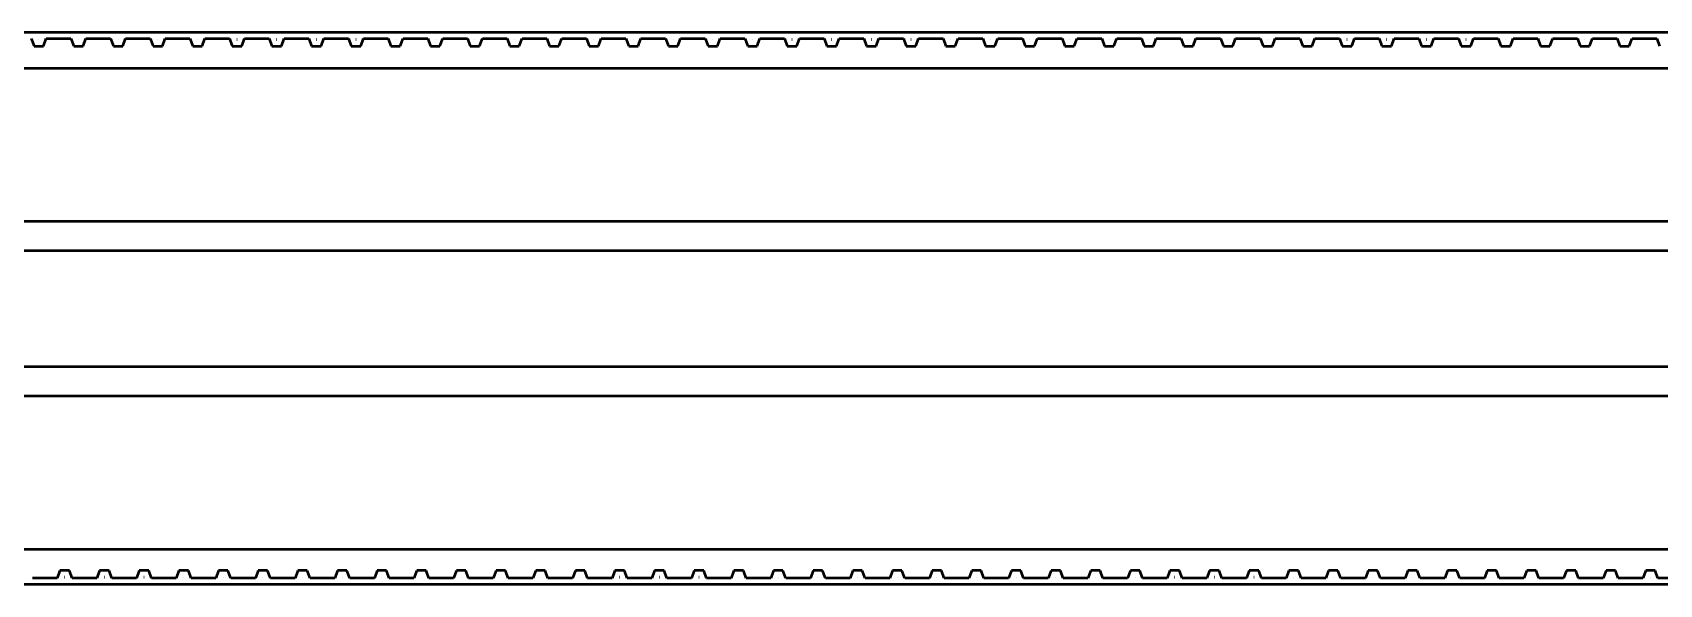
# Model space of a CAD drawing. Header units: millimetres. Extents: x 0 to 6720, y 0 to 4752.
# Drawn here: x 3247 to 3331.5, y 1891.7 to 1920.4 of the extents above; entities that cross this region are included whole.
import ezdxf

# ---------------------------------------------------------------- set-up
doc = ezdxf.new("R2010")
doc.units = ezdxf.units.MM
doc.header["$LTSCALE"] = 16
doc.layers.add('Widoczne (ISO)', color=7, linetype='Continuous', lineweight=50)

msp = doc.modelspace()

# ---------------------------------------------------------------- linework, layer by layer
at = {"layer": 'Widoczne (ISO)'}
for p, q in [((4017.77, 1920.407), (3072.958, 1920.426)), ((3246.891, 1920.109), (3247.035, 1919.714)), ((3247.035, 1919.714), (3247.525, 1919.714)), ((3247.278, 1920.065), (3247.282, 1920.065)), ((3247.278, 1920.063), (3247.278, 1920.065)), ((3247.282, 1920.063), (3247.278, 1920.063)), ((3247.282, 1920.065), (3247.282, 1920.063)), ((3247.525, 1919.714), (3247.669, 1920.109)), ((3247.669, 1920.109), (3248.951, 1920.109)), ((3248.951, 1920.109), (3249.095, 1919.714)), ((3249.095, 1919.714), (3249.586, 1919.714)), ((3249.338, 1920.065), (3249.342, 1920.065)), ((3249.338, 1920.063), (3249.338, 1920.065)), ((3249.342, 1920.063), (3249.338, 1920.063)), ((3249.342, 1920.065), (3249.342, 1920.063)), ((3249.586, 1919.714), (3249.729, 1920.109)), ((3249.729, 1920.109), (3251.012, 1920.109)), ((3251.012, 1920.109), (3251.155, 1919.714)), ((3251.155, 1919.714), (3251.646, 1919.714)), ((3251.399, 1920.065), (3251.403, 1920.065)), ((3251.399, 1920.063), (3251.399, 1920.065)), ((3251.403, 1920.063), (3251.399, 1920.063)), ((3251.403, 1920.065), (3251.403, 1920.063)), ((3251.646, 1919.714), (3251.79, 1920.109)), ((3251.79, 1920.109), (3253.072, 1920.109)), ((3253.072, 1920.109), (3253.216, 1919.714)), ((3253.216, 1919.714), (3253.706, 1919.714)), ((3253.459, 1920.065), (3253.463, 1920.065)), ((3253.459, 1920.063), (3253.459, 1920.065)), ((3253.463, 1920.063), (3253.459, 1920.063)), ((3253.463, 1920.065), (3253.463, 1920.063)), ((3253.706, 1919.714), (3253.85, 1920.109)), ((3253.85, 1920.109), (3255.132, 1920.109)), ((3255.132, 1920.109), (3255.276, 1919.714)), ((3255.276, 1919.714), (3255.767, 1919.714)), ((3255.519, 1920.065), (3255.523, 1920.065)), ((3255.519, 1920.063), (3255.519, 1920.065)), ((3255.523, 1920.063), (3255.519, 1920.063)), ((3255.523, 1920.065), (3255.523, 1920.063)), ((3255.767, 1919.714), (3255.91, 1920.109)), ((3255.91, 1920.109), (3257.193, 1920.109)), ((3257.193, 1920.109), (3257.337, 1919.714)), ((3257.337, 1919.714), (3257.827, 1919.714)), ((3257.58, 1920.065), (3257.584, 1920.065)), ((3257.58, 1920.063), (3257.58, 1920.065)), ((3257.584, 1920.063), (3257.58, 1920.063)), ((3257.584, 1920.065), (3257.584, 1920.063)), ((3257.827, 1919.714), (3257.971, 1920.109)), ((3257.971, 1920.109), (3259.253, 1920.109)), ((3259.253, 1920.109), (3259.397, 1919.714)), ((3259.397, 1919.714), (3259.887, 1919.714)), ((3259.64, 1920.065), (3259.644, 1920.065)), ((3259.64, 1920.063), (3259.64, 1920.065)), ((3259.644, 1920.063), (3259.64, 1920.063)), ((3259.644, 1920.065), (3259.644, 1920.063)), ((3259.887, 1919.714), (3260.031, 1920.109)), ((3260.031, 1920.109), (3261.313, 1920.109)), ((3261.313, 1920.109), (3261.457, 1919.714)), ((3261.457, 1919.714), (3261.948, 1919.714)), ((3261.701, 1920.065), (3261.704, 1920.065)), ((3261.701, 1920.063), (3261.701, 1920.065)), ((3261.704, 1920.063), (3261.701, 1920.063)), ((3261.704, 1920.065), (3261.704, 1920.063)), ((3261.948, 1919.714), (3262.091, 1920.109)), ((3262.091, 1920.109), (3263.374, 1920.109)), ((3263.374, 1920.109), (3263.518, 1919.714)), ((3263.518, 1919.714), (3264.008, 1919.714)), ((3263.761, 1920.065), (3263.765, 1920.065)), ((3263.761, 1920.063), (3263.761, 1920.065)), ((3263.765, 1920.063), (3263.761, 1920.063)), ((3263.765, 1920.065), (3263.765, 1920.063)), ((3264.008, 1919.714), (3264.152, 1920.109)), ((3264.152, 1920.109), (3265.434, 1920.109)), ((3265.434, 1920.109), (3265.578, 1919.714)), ((3265.578, 1919.714), (3266.068, 1919.714)), ((3265.821, 1920.065), (3265.825, 1920.065)), ((3265.821, 1920.063), (3265.821, 1920.065)), ((3265.825, 1920.063), (3265.821, 1920.063)), ((3265.825, 1920.065), (3265.825, 1920.063)), ((3266.068, 1919.714), (3266.212, 1920.109)), ((3266.212, 1920.109), (3267.495, 1920.109)), ((3267.495, 1920.109), (3267.638, 1919.714)), ((3267.638, 1919.714), (3268.129, 1919.714)), ((3267.882, 1920.065), (3267.886, 1920.065)), ((3267.882, 1920.063), (3267.882, 1920.065)), ((3267.886, 1920.063), (3267.882, 1920.063)), ((3267.886, 1920.065), (3267.886, 1920.063)), ((3268.129, 1919.714), (3268.273, 1920.109)), ((3268.273, 1920.109), (3269.555, 1920.109)), ((3269.555, 1920.109), (3269.699, 1919.714)), ((3269.699, 1919.714), (3270.189, 1919.714)), ((3269.942, 1920.065), (3269.946, 1920.065)), ((3269.942, 1920.063), (3269.942, 1920.065)), ((3269.946, 1920.063), (3269.942, 1920.063)), ((3269.946, 1920.065), (3269.946, 1920.063)), ((3270.189, 1919.714), (3270.333, 1920.109)), ((3270.333, 1920.109), (3271.615, 1920.109)), ((3271.615, 1920.109), (3271.759, 1919.714)), ((3271.759, 1919.714), (3272.249, 1919.714)), ((3272.002, 1920.065), (3272.006, 1920.065)), ((3272.002, 1920.062), (3272.002, 1920.065)), ((3272.006, 1920.062), (3272.002, 1920.062)), ((3272.006, 1920.065), (3272.006, 1920.062)), ((3272.249, 1919.714), (3272.393, 1920.109)), ((3272.393, 1920.109), (3273.676, 1920.109)), ((3273.676, 1920.109), (3273.819, 1919.714)), ((3273.819, 1919.714), (3274.31, 1919.714)), ((3274.063, 1920.065), (3274.067, 1920.065)), ((3274.063, 1920.062), (3274.063, 1920.065)), ((3274.067, 1920.062), (3274.063, 1920.062)), ((3274.067, 1920.065), (3274.067, 1920.062)), ((3274.31, 1919.714), (3274.454, 1920.109)), ((3274.454, 1920.109), (3275.736, 1920.109)), ((3275.736, 1920.109), (3275.88, 1919.714)), ((3275.88, 1919.714), (3276.37, 1919.714)), ((3276.123, 1920.065), (3276.127, 1920.065)), ((3276.123, 1920.062), (3276.123, 1920.065)), ((3276.127, 1920.062), (3276.123, 1920.062)), ((3276.127, 1920.065), (3276.127, 1920.062)), ((3276.37, 1919.714), (3276.514, 1920.109)), ((3276.514, 1920.109), (3277.796, 1920.109)), ((3277.796, 1920.109), (3277.94, 1919.714)), ((3277.94, 1919.714), (3278.431, 1919.714)), ((3278.183, 1920.065), (3278.187, 1920.065)), ((3278.183, 1920.062), (3278.183, 1920.065)), ((3278.187, 1920.062), (3278.183, 1920.062)), ((3278.187, 1920.065), (3278.187, 1920.062)), ((3278.431, 1919.714), (3278.574, 1920.109)), ((3278.574, 1920.109), (3279.857, 1920.109)), ((3279.857, 1920.109), (3280.001, 1919.714)), ((3280.001, 1919.714), (3280.491, 1919.714)), ((3280.244, 1920.065), (3280.248, 1920.065)), ((3280.244, 1920.062), (3280.244, 1920.065)), ((3280.248, 1920.062), (3280.244, 1920.062)), ((3280.248, 1920.065), (3280.248, 1920.062)), ((3280.491, 1919.714), (3280.635, 1920.109)), ((3280.635, 1920.109), (3281.917, 1920.109)), ((3281.917, 1920.109), (3282.061, 1919.713)), ((3282.061, 1919.713), (3282.551, 1919.713)), ((3282.304, 1920.065), (3282.308, 1920.065)), ((3282.304, 1920.062), (3282.304, 1920.065)), ((3282.308, 1920.062), (3282.304, 1920.062)), ((3282.308, 1920.065), (3282.308, 1920.062)), ((3282.551, 1919.713), (3282.695, 1920.109)), ((3282.695, 1920.109), (3283.977, 1920.108)), ((3283.977, 1920.108), (3284.121, 1919.713)), ((3284.121, 1919.713), (3284.612, 1919.713)), ((3284.364, 1920.065), (3284.368, 1920.065)), ((3284.364, 1920.062), (3284.364, 1920.065)), ((3284.368, 1920.062), (3284.364, 1920.062)), ((3284.368, 1920.065), (3284.368, 1920.062)), ((3284.612, 1919.713), (3284.755, 1920.108)), ((3284.755, 1920.108), (3286.038, 1920.108)), ((3286.038, 1920.108), (3286.182, 1919.713)), ((3286.182, 1919.713), (3286.672, 1919.713)), ((3286.425, 1920.065), (3286.429, 1920.065)), ((3286.425, 1920.062), (3286.425, 1920.065)), ((3286.429, 1920.062), (3286.425, 1920.062)), ((3286.429, 1920.065), (3286.429, 1920.062)), ((3286.672, 1919.713), (3286.816, 1920.108)), ((3286.816, 1920.108), (3288.098, 1920.108)), ((3288.098, 1920.108), (3288.242, 1919.713)), ((3288.242, 1919.713), (3288.732, 1919.713)), ((3288.485, 1920.065), (3288.489, 1920.065)), ((3288.485, 1920.062), (3288.485, 1920.065)), ((3288.489, 1920.062), (3288.485, 1920.062)), ((3288.489, 1920.065), (3288.489, 1920.062)), ((3288.732, 1919.713), (3288.876, 1920.108)), ((3288.876, 1920.108), (3290.159, 1920.108)), ((3290.159, 1920.108), (3290.302, 1919.713)), ((3290.302, 1919.713), (3290.793, 1919.713)), ((3290.546, 1920.064), (3290.549, 1920.064)), ((3290.546, 1920.062), (3290.546, 1920.064)), ((3290.549, 1920.062), (3290.546, 1920.062)), ((3290.549, 1920.064), (3290.549, 1920.062)), ((3290.793, 1919.713), (3290.937, 1920.108)), ((3290.937, 1920.108), (3292.219, 1920.108)), ((3292.219, 1920.108), (3292.363, 1919.713)), ((3292.363, 1919.713), (3292.853, 1919.713)), ((3292.606, 1920.064), (3292.61, 1920.064)), ((3292.606, 1920.062), (3292.606, 1920.064)), ((3292.61, 1920.062), (3292.606, 1920.062)), ((3292.61, 1920.064), (3292.61, 1920.062)), ((3292.853, 1919.713), (3292.997, 1920.108)), ((3292.997, 1920.108), (3294.279, 1920.108)), ((3294.279, 1920.108), (3294.423, 1919.713)), ((3294.423, 1919.713), (3294.913, 1919.713)), ((3294.666, 1920.064), (3294.67, 1920.064)), ((3294.666, 1920.062), (3294.666, 1920.064)), ((3294.67, 1920.062), (3294.666, 1920.062)), ((3294.67, 1920.064), (3294.67, 1920.062)), ((3294.913, 1919.713), (3295.057, 1920.108)), ((3295.057, 1920.108), (3296.34, 1920.108)), ((3296.34, 1920.108), (3296.483, 1919.713)), ((3296.483, 1919.713), (3296.974, 1919.713)), ((3296.727, 1920.064), (3296.731, 1920.064)), ((3296.727, 1920.062), (3296.727, 1920.064)), ((3296.731, 1920.062), (3296.727, 1920.062)), ((3296.731, 1920.064), (3296.731, 1920.062)), ((3296.974, 1919.713), (3297.118, 1920.108)), ((3297.118, 1920.108), (3298.4, 1920.108)), ((3298.4, 1920.108), (3298.544, 1919.713)), ((3298.544, 1919.713), (3299.034, 1919.713)), ((3298.787, 1920.064), (3298.791, 1920.064)), ((3298.787, 1920.062), (3298.787, 1920.064)), ((3298.791, 1920.062), (3298.787, 1920.062)), ((3298.791, 1920.064), (3298.791, 1920.062)), ((3299.034, 1919.713), (3299.178, 1920.108)), ((3299.178, 1920.108), (3300.46, 1920.108)), ((3300.46, 1920.108), (3300.604, 1919.713)), ((3300.604, 1919.713), (3301.095, 1919.713)), ((3300.847, 1920.064), (3300.851, 1920.064)), ((3300.847, 1920.062), (3300.847, 1920.064)), ((3300.851, 1920.062), (3300.847, 1920.062)), ((3300.851, 1920.064), (3300.851, 1920.062)), ((3301.095, 1919.713), (3301.238, 1920.108)), ((3301.238, 1920.108), (3302.521, 1920.108)), ((3302.521, 1920.108), (3302.664, 1919.713)), ((3302.664, 1919.713), (3303.155, 1919.713)), ((3302.908, 1920.064), (3302.912, 1920.064)), ((3302.908, 1920.062), (3302.908, 1920.064)), ((3302.912, 1920.062), (3302.908, 1920.062)), ((3302.912, 1920.064), (3302.912, 1920.062)), ((3303.155, 1919.713), (3303.299, 1920.108)), ((3303.299, 1920.108), (3304.581, 1920.108)), ((3304.581, 1920.108), (3304.725, 1919.713)), ((3304.725, 1919.713), (3305.215, 1919.713)), ((3304.968, 1920.064), (3304.972, 1920.064)), ((3304.968, 1920.062), (3304.968, 1920.064)), ((3304.972, 1920.062), (3304.968, 1920.062)), ((3304.972, 1920.064), (3304.972, 1920.062)), ((3305.215, 1919.713), (3305.359, 1920.108)), ((3305.359, 1920.108), (3306.641, 1920.108)), ((3306.641, 1920.108), (3306.785, 1919.713)), ((3306.785, 1919.713), (3307.276, 1919.713)), ((3307.028, 1920.064), (3307.032, 1920.064)), ((3307.028, 1920.062), (3307.028, 1920.064)), ((3307.032, 1920.062), (3307.028, 1920.062)), ((3307.032, 1920.064), (3307.032, 1920.062)), ((3307.276, 1919.713), (3307.419, 1920.108)), ((3307.419, 1920.108), (3308.702, 1920.108)), ((3308.702, 1920.108), (3308.846, 1919.713)), ((3308.846, 1919.713), (3309.336, 1919.713)), ((3309.089, 1920.064), (3309.093, 1920.064)), ((3309.089, 1920.062), (3309.089, 1920.064)), ((3309.093, 1920.062), (3309.089, 1920.062)), ((3309.093, 1920.064), (3309.093, 1920.062)), ((3309.336, 1919.713), (3309.48, 1920.108)), ((3309.48, 1920.108), (3310.762, 1920.108)), ((3310.762, 1920.108), (3310.906, 1919.713)), ((3310.906, 1919.713), (3311.396, 1919.713)), ((3311.149, 1920.064), (3311.153, 1920.064)), ((3311.149, 1920.062), (3311.149, 1920.064)), ((3311.153, 1920.062), (3311.149, 1920.062)), ((3311.153, 1920.064), (3311.153, 1920.062)), ((3311.396, 1919.713), (3311.54, 1920.108)), ((3311.54, 1920.108), (3312.823, 1920.108)), ((3312.823, 1920.108), (3312.966, 1919.713)), ((3312.966, 1919.713), (3313.457, 1919.713)), ((3313.21, 1920.064), (3313.213, 1920.064)), ((3313.21, 1920.062), (3313.21, 1920.064)), ((3313.213, 1920.062), (3313.21, 1920.062)), ((3313.213, 1920.064), (3313.213, 1920.062)), ((3313.457, 1919.713), (3313.601, 1920.108)), ((3313.601, 1920.108), (3314.883, 1920.108)), ((3314.883, 1920.108), (3315.027, 1919.713)), ((3315.027, 1919.713), (3315.517, 1919.713)), ((3315.27, 1920.064), (3315.274, 1920.064)), ((3315.27, 1920.062), (3315.27, 1920.064)), ((3315.274, 1920.062), (3315.27, 1920.062)), ((3315.274, 1920.064), (3315.274, 1920.062)), ((3315.517, 1919.713), (3315.661, 1920.108)), ((3315.661, 1920.108), (3316.943, 1920.108)), ((3316.943, 1920.108), (3317.087, 1919.713)), ((3317.087, 1919.713), (3317.577, 1919.713)), ((3317.33, 1920.064), (3317.334, 1920.064)), ((3317.33, 1920.062), (3317.33, 1920.064)), ((3317.334, 1920.062), (3317.33, 1920.062)), ((3317.334, 1920.064), (3317.334, 1920.062)), ((3317.577, 1919.713), (3317.721, 1920.108)), ((3317.721, 1920.108), (3319.004, 1920.108)), ((3319.004, 1920.108), (3319.147, 1919.713)), ((3319.147, 1919.713), (3319.638, 1919.713)), ((3319.391, 1920.064), (3319.395, 1920.064)), ((3319.391, 1920.062), (3319.391, 1920.064)), ((3319.395, 1920.062), (3319.391, 1920.062)), ((3319.395, 1920.064), (3319.395, 1920.062)), ((3319.638, 1919.713), (3319.782, 1920.108)), ((3319.782, 1920.108), (3321.064, 1920.108)), ((3321.064, 1920.108), (3321.208, 1919.713)), ((3321.208, 1919.713), (3321.698, 1919.713)), ((3321.451, 1920.064), (3321.455, 1920.064)), ((3321.451, 1920.061), (3321.451, 1920.064)), ((3321.455, 1920.061), (3321.451, 1920.061)), ((3321.455, 1920.064), (3321.455, 1920.061)), ((3321.698, 1919.713), (3321.842, 1920.108)), ((3321.842, 1920.108), (3323.124, 1920.108)), ((3323.124, 1920.108), (3323.268, 1919.713)), ((3323.268, 1919.713), (3323.759, 1919.713)), ((3323.511, 1920.064), (3323.515, 1920.064)), ((3323.511, 1920.061), (3323.511, 1920.064)), ((3323.515, 1920.061), (3323.511, 1920.061)), ((3323.515, 1920.064), (3323.515, 1920.061)), ((3323.759, 1919.713), (3323.902, 1920.108)), ((3323.902, 1920.108), (3325.185, 1920.108)), ((3325.185, 1920.108), (3325.328, 1919.713)), ((3325.328, 1919.713), (3325.819, 1919.713)), ((3325.572, 1920.064), (3325.576, 1920.064)), ((3325.572, 1920.061), (3325.572, 1920.064)), ((3325.576, 1920.061), (3325.572, 1920.061)), ((3325.576, 1920.064), (3325.576, 1920.061)), ((3325.819, 1919.713), (3325.963, 1920.108)), ((3325.963, 1920.108), (3327.245, 1920.108)), ((3327.245, 1920.108), (3327.389, 1919.713)), ((3327.389, 1919.713), (3327.879, 1919.713)), ((3327.632, 1920.064), (3327.636, 1920.064)), ((3327.632, 1920.061), (3327.632, 1920.064)), ((3327.636, 1920.061), (3327.632, 1920.061)), ((3327.636, 1920.064), (3327.636, 1920.061)), ((3327.879, 1919.713), (3328.023, 1920.108)), ((3328.023, 1920.108), (3329.305, 1920.108)), ((3329.305, 1920.108), (3329.449, 1919.712)), ((3329.449, 1919.712), (3329.94, 1919.712)), ((3329.692, 1920.064), (3329.696, 1920.064)), ((3329.692, 1920.061), (3329.692, 1920.064)), ((3329.696, 1920.061), (3329.692, 1920.061)), ((3329.696, 1920.064), (3329.696, 1920.061)), ((3329.94, 1919.712), (3330.083, 1920.108)), ((3330.083, 1920.108), (3331.366, 1920.108)), ((3331.366, 1920.108), (3331.51, 1919.712)), ((3072.958, 1918.573), (4017.77, 1918.573)), ((4017.77, 1910.598), (3066.433, 1910.598)), ((3067.933, 1909.098), (4017.77, 1909.098)), ((4017.77, 1903.048), (3067.933, 1903.048)), ((3066.433, 1901.548), (4017.77, 1901.548)), ((3062.958, 1893.573), (4017.77, 1893.573)), ((3248.38, 1892.464), (3248.236, 1892.069)), ((3248.87, 1892.464), (3248.38, 1892.464)), ((3249.014, 1892.069), (3248.87, 1892.464)), ((3250.44, 1892.464), (3250.296, 1892.069)), ((3250.931, 1892.464), (3250.44, 1892.464)), ((3251.074, 1892.069), (3250.931, 1892.464)), ((3252.501, 1892.464), (3252.357, 1892.069)), ((3252.991, 1892.464), (3252.501, 1892.464)), ((3253.135, 1892.069), (3252.991, 1892.464)), ((3254.561, 1892.464), (3254.417, 1892.069)), ((3255.051, 1892.464), (3254.561, 1892.464)), ((3255.195, 1892.069), (3255.051, 1892.464)), ((3256.621, 1892.464), (3256.477, 1892.069)), ((3257.112, 1892.464), (3256.621, 1892.464)), ((3257.255, 1892.069), (3257.112, 1892.464)), ((3258.682, 1892.464), (3258.538, 1892.069)), ((3259.172, 1892.464), (3258.682, 1892.464)), ((3259.316, 1892.069), (3259.172, 1892.464)), ((3260.742, 1892.464), (3260.598, 1892.069)), ((3261.232, 1892.464), (3260.742, 1892.464)), ((3261.376, 1892.069), (3261.232, 1892.464)), ((3262.802, 1892.464), (3262.659, 1892.069)), ((3263.293, 1892.464), (3262.802, 1892.464)), ((3263.437, 1892.069), (3263.293, 1892.464)), ((3264.863, 1892.464), (3264.719, 1892.069)), ((3265.353, 1892.464), (3264.863, 1892.464)), ((3265.497, 1892.069), (3265.353, 1892.464)), ((3266.923, 1892.464), (3266.779, 1892.069)), ((3267.413, 1892.464), (3266.923, 1892.464)), ((3267.557, 1892.069), (3267.413, 1892.464)), ((3268.983, 1892.464), (3268.84, 1892.069)), ((3269.474, 1892.464), (3268.983, 1892.464)), ((3269.618, 1892.069), (3269.474, 1892.464)), ((3271.044, 1892.464), (3270.9, 1892.069)), ((3271.534, 1892.464), (3271.044, 1892.464)), ((3271.678, 1892.069), (3271.534, 1892.464)), ((3273.104, 1892.464), (3272.96, 1892.069)), ((3273.595, 1892.464), (3273.104, 1892.464)), ((3273.738, 1892.069), (3273.595, 1892.464)), ((3275.165, 1892.464), (3275.021, 1892.069)), ((3275.655, 1892.464), (3275.165, 1892.464)), ((3275.799, 1892.069), (3275.655, 1892.464)), ((3277.225, 1892.464), (3277.081, 1892.069)), ((3277.715, 1892.464), (3277.225, 1892.464)), ((3277.859, 1892.068), (3277.715, 1892.464)), ((3279.285, 1892.464), (3279.141, 1892.068)), ((3279.776, 1892.464), (3279.285, 1892.464)), ((3279.919, 1892.068), (3279.776, 1892.464)), ((3281.346, 1892.463), (3281.202, 1892.068)), ((3281.836, 1892.463), (3281.346, 1892.463)), ((3281.98, 1892.068), (3281.836, 1892.463)), ((3283.406, 1892.463), (3283.262, 1892.068)), ((3283.896, 1892.463), (3283.406, 1892.463)), ((3284.04, 1892.068), (3283.896, 1892.463)), ((3285.466, 1892.463), (3285.323, 1892.068)), ((3285.957, 1892.463), (3285.466, 1892.463)), ((3286.101, 1892.068), (3285.957, 1892.463)), ((3287.527, 1892.463), (3287.383, 1892.068)), ((3288.017, 1892.463), (3287.527, 1892.463)), ((3288.161, 1892.068), (3288.017, 1892.463)), ((3289.587, 1892.463), (3289.443, 1892.068)), ((3290.077, 1892.463), (3289.587, 1892.463)), ((3290.221, 1892.068), (3290.077, 1892.463)), ((3291.647, 1892.463), (3291.504, 1892.068)), ((3292.138, 1892.463), (3291.647, 1892.463)), ((3292.282, 1892.068), (3292.138, 1892.463)), ((3293.708, 1892.463), (3293.564, 1892.068)), ((3294.198, 1892.463), (3293.708, 1892.463)), ((3294.342, 1892.068), (3294.198, 1892.463)), ((3295.768, 1892.463), (3295.624, 1892.068)), ((3296.259, 1892.463), (3295.768, 1892.463)), ((3296.402, 1892.068), (3296.259, 1892.463)), ((3297.828, 1892.463), (3297.685, 1892.068)), ((3298.319, 1892.463), (3297.828, 1892.463)), ((3298.463, 1892.068), (3298.319, 1892.463)), ((3299.889, 1892.463), (3299.745, 1892.068)), ((3300.379, 1892.463), (3299.889, 1892.463)), ((3300.523, 1892.068), (3300.379, 1892.463)), ((3301.949, 1892.463), (3301.805, 1892.068)), ((3302.44, 1892.463), (3301.949, 1892.463)), ((3302.583, 1892.068), (3302.44, 1892.463)), ((3304.01, 1892.463), (3303.866, 1892.068)), ((3304.5, 1892.463), (3304.01, 1892.463)), ((3304.644, 1892.068), (3304.5, 1892.463)), ((3306.07, 1892.463), (3305.926, 1892.068)), ((3306.56, 1892.463), (3306.07, 1892.463)), ((3306.704, 1892.068), (3306.56, 1892.463)), ((3308.13, 1892.463), (3307.987, 1892.068)), ((3308.621, 1892.463), (3308.13, 1892.463)), ((3308.765, 1892.068), (3308.621, 1892.463)), ((3310.191, 1892.463), (3310.047, 1892.068)), ((3310.681, 1892.463), (3310.191, 1892.463)), ((3310.825, 1892.068), (3310.681, 1892.463)), ((3312.251, 1892.463), (3312.107, 1892.068)), ((3312.741, 1892.463), (3312.251, 1892.463)), ((3312.885, 1892.068), (3312.741, 1892.463)), ((3314.311, 1892.463), (3314.168, 1892.068)), ((3314.802, 1892.463), (3314.311, 1892.463)), ((3314.946, 1892.068), (3314.802, 1892.463)), ((3316.372, 1892.463), (3316.228, 1892.068)), ((3316.862, 1892.463), (3316.372, 1892.463)), ((3317.006, 1892.068), (3316.862, 1892.463)), ((3318.432, 1892.463), (3318.288, 1892.068)), ((3318.923, 1892.463), (3318.432, 1892.463)), ((3319.066, 1892.068), (3318.923, 1892.463)), ((3320.492, 1892.463), (3320.349, 1892.068)), ((3320.983, 1892.463), (3320.492, 1892.463)), ((3321.127, 1892.068), (3320.983, 1892.463)), ((3322.553, 1892.463), (3322.409, 1892.068)), ((3323.043, 1892.463), (3322.553, 1892.463)), ((3323.187, 1892.068), (3323.043, 1892.463)), ((3324.613, 1892.463), (3324.469, 1892.068)), ((3325.104, 1892.463), (3324.613, 1892.463)), ((3325.247, 1892.068), (3325.104, 1892.463)), ((3326.674, 1892.463), (3326.53, 1892.068)), ((3327.164, 1892.463), (3326.674, 1892.463)), ((3327.308, 1892.067), (3327.164, 1892.463)), ((3328.734, 1892.463), (3328.59, 1892.067)), ((3329.224, 1892.463), (3328.734, 1892.463)), ((3329.368, 1892.067), (3329.224, 1892.463)), ((3330.794, 1892.462), (3330.65, 1892.067)), ((3331.285, 1892.462), (3330.794, 1892.462)), ((3331.429, 1892.067), (3331.285, 1892.462)), ((3062.958, 1891.759), (4017.77, 1891.74)), ((3248.236, 1892.069), (3246.954, 1892.069)), ((3248.623, 1892.115), (3248.627, 1892.115)), ((3248.623, 1892.113), (3248.623, 1892.115)), ((3248.627, 1892.113), (3248.623, 1892.113)), ((3248.627, 1892.115), (3248.627, 1892.113)), ((3250.296, 1892.069), (3249.014, 1892.069)), ((3250.683, 1892.115), (3250.687, 1892.115)), ((3250.683, 1892.113), (3250.683, 1892.115)), ((3250.687, 1892.113), (3250.683, 1892.113)), ((3250.687, 1892.115), (3250.687, 1892.113)), ((3252.357, 1892.069), (3251.074, 1892.069)), ((3252.744, 1892.115), (3252.748, 1892.115)), ((3252.744, 1892.113), (3252.744, 1892.115)), ((3252.748, 1892.113), (3252.744, 1892.113)), ((3252.748, 1892.115), (3252.748, 1892.113)), ((3254.417, 1892.069), (3253.135, 1892.069)), ((3254.804, 1892.115), (3254.808, 1892.115)), ((3254.804, 1892.113), (3254.804, 1892.115)), ((3254.808, 1892.113), (3254.804, 1892.113)), ((3254.808, 1892.115), (3254.808, 1892.113)), ((3256.477, 1892.069), (3255.195, 1892.069)), ((3256.865, 1892.115), (3256.868, 1892.115)), ((3256.865, 1892.113), (3256.865, 1892.115)), ((3256.868, 1892.113), (3256.865, 1892.113)), ((3256.868, 1892.115), (3256.868, 1892.113)), ((3258.538, 1892.069), (3257.255, 1892.069)), ((3258.925, 1892.115), (3258.929, 1892.115)), ((3258.925, 1892.113), (3258.925, 1892.115)), ((3258.929, 1892.113), (3258.925, 1892.113)), ((3258.929, 1892.115), (3258.929, 1892.113)), ((3260.598, 1892.069), (3259.316, 1892.069)), ((3260.985, 1892.115), (3260.989, 1892.115)), ((3260.985, 1892.113), (3260.985, 1892.115)), ((3260.989, 1892.113), (3260.985, 1892.113)), ((3260.989, 1892.115), (3260.989, 1892.113)), ((3262.659, 1892.069), (3261.376, 1892.069)), ((3263.046, 1892.115), (3263.049, 1892.115)), ((3263.046, 1892.113), (3263.046, 1892.115)), ((3263.049, 1892.113), (3263.046, 1892.113)), ((3263.049, 1892.115), (3263.049, 1892.113)), ((3264.719, 1892.069), (3263.437, 1892.069)), ((3265.106, 1892.115), (3265.11, 1892.115)), ((3265.106, 1892.113), (3265.106, 1892.115)), ((3265.11, 1892.113), (3265.106, 1892.113)), ((3265.11, 1892.115), (3265.11, 1892.113)), ((3266.779, 1892.069), (3265.497, 1892.069)), ((3267.166, 1892.115), (3267.17, 1892.115)), ((3267.166, 1892.113), (3267.166, 1892.115)), ((3267.17, 1892.113), (3267.166, 1892.113)), ((3267.17, 1892.115), (3267.17, 1892.113)), ((3268.84, 1892.069), (3267.557, 1892.069)), ((3269.227, 1892.115), (3269.231, 1892.115)), ((3269.227, 1892.113), (3269.227, 1892.115)), ((3269.231, 1892.113), (3269.227, 1892.113)), ((3269.231, 1892.115), (3269.231, 1892.113)), ((3270.9, 1892.069), (3269.618, 1892.069)), ((3271.287, 1892.115), (3271.291, 1892.115)), ((3271.287, 1892.113), (3271.287, 1892.115)), ((3271.291, 1892.113), (3271.287, 1892.113)), ((3271.291, 1892.115), (3271.291, 1892.113)), ((3272.96, 1892.069), (3271.678, 1892.069)), ((3273.347, 1892.115), (3273.351, 1892.115)), ((3273.347, 1892.112), (3273.347, 1892.115)), ((3273.351, 1892.112), (3273.347, 1892.112)), ((3273.351, 1892.115), (3273.351, 1892.112)), ((3275.021, 1892.069), (3273.738, 1892.069)), ((3275.408, 1892.115), (3275.412, 1892.115)), ((3275.408, 1892.112), (3275.408, 1892.115)), ((3275.412, 1892.112), (3275.408, 1892.112)), ((3275.412, 1892.115), (3275.412, 1892.112)), ((3277.081, 1892.069), (3275.799, 1892.069)), ((3277.468, 1892.115), (3277.472, 1892.115)), ((3277.468, 1892.112), (3277.468, 1892.115)), ((3277.472, 1892.112), (3277.468, 1892.112)), ((3277.472, 1892.115), (3277.472, 1892.112)), ((3279.141, 1892.068), (3277.859, 1892.068)), ((3279.528, 1892.115), (3279.532, 1892.115)), ((3279.528, 1892.112), (3279.528, 1892.115)), ((3279.532, 1892.112), (3279.528, 1892.112)), ((3279.532, 1892.115), (3279.532, 1892.112)), ((3281.202, 1892.068), (3279.919, 1892.068)), ((3281.589, 1892.115), (3281.593, 1892.115)), ((3281.589, 1892.112), (3281.589, 1892.115)), ((3281.593, 1892.112), (3281.589, 1892.112)), ((3281.593, 1892.115), (3281.593, 1892.112)), ((3283.262, 1892.068), (3281.98, 1892.068)), ((3283.649, 1892.115), (3283.653, 1892.115)), ((3283.649, 1892.112), (3283.649, 1892.115)), ((3283.653, 1892.112), (3283.649, 1892.112)), ((3283.653, 1892.115), (3283.653, 1892.112)), ((3285.323, 1892.068), (3284.04, 1892.068)), ((3285.71, 1892.115), (3285.713, 1892.115)), ((3285.71, 1892.112), (3285.71, 1892.115)), ((3285.713, 1892.112), (3285.71, 1892.112)), ((3285.713, 1892.115), (3285.713, 1892.112)), ((3287.383, 1892.068), (3286.101, 1892.068)), ((3287.77, 1892.115), (3287.774, 1892.115)), ((3287.77, 1892.112), (3287.77, 1892.115)), ((3287.774, 1892.112), (3287.77, 1892.112)), ((3287.774, 1892.115), (3287.774, 1892.112)), ((3289.443, 1892.068), (3288.161, 1892.068)), ((3289.83, 1892.114), (3289.834, 1892.114)), ((3289.83, 1892.112), (3289.83, 1892.114)), ((3289.834, 1892.112), (3289.83, 1892.112)), ((3289.834, 1892.114), (3289.834, 1892.112)), ((3291.504, 1892.068), (3290.221, 1892.068)), ((3291.891, 1892.114), (3291.895, 1892.114)), ((3291.891, 1892.112), (3291.891, 1892.114)), ((3291.895, 1892.112), (3291.891, 1892.112)), ((3291.895, 1892.114), (3291.895, 1892.112)), ((3293.564, 1892.068), (3292.282, 1892.068)), ((3293.951, 1892.114), (3293.955, 1892.114)), ((3293.951, 1892.112), (3293.951, 1892.114)), ((3293.955, 1892.112), (3293.951, 1892.112)), ((3293.955, 1892.114), (3293.955, 1892.112)), ((3295.624, 1892.068), (3294.342, 1892.068)), ((3296.011, 1892.114), (3296.015, 1892.114)), ((3296.011, 1892.112), (3296.011, 1892.114)), ((3296.015, 1892.112), (3296.011, 1892.112)), ((3296.015, 1892.114), (3296.015, 1892.112)), ((3297.685, 1892.068), (3296.402, 1892.068)), ((3298.072, 1892.114), (3298.076, 1892.114)), ((3298.072, 1892.112), (3298.072, 1892.114)), ((3298.076, 1892.112), (3298.072, 1892.112)), ((3298.076, 1892.114), (3298.076, 1892.112)), ((3299.745, 1892.068), (3298.463, 1892.068)), ((3300.132, 1892.114), (3300.136, 1892.114)), ((3300.132, 1892.112), (3300.132, 1892.114)), ((3300.136, 1892.112), (3300.132, 1892.112)), ((3300.136, 1892.114), (3300.136, 1892.112)), ((3301.805, 1892.068), (3300.523, 1892.068)), ((3302.192, 1892.114), (3302.196, 1892.114)), ((3302.192, 1892.112), (3302.192, 1892.114)), ((3302.196, 1892.112), (3302.192, 1892.112)), ((3302.196, 1892.114), (3302.196, 1892.112)), ((3303.866, 1892.068), (3302.583, 1892.068)), ((3304.253, 1892.114), (3304.257, 1892.114)), ((3304.253, 1892.112), (3304.253, 1892.114)), ((3304.257, 1892.112), (3304.253, 1892.112)), ((3304.257, 1892.114), (3304.257, 1892.112)), ((3305.926, 1892.068), (3304.644, 1892.068)), ((3306.313, 1892.114), (3306.317, 1892.114)), ((3306.313, 1892.112), (3306.313, 1892.114)), ((3306.317, 1892.112), (3306.313, 1892.112)), ((3306.317, 1892.114), (3306.317, 1892.112)), ((3307.987, 1892.068), (3306.704, 1892.068)), ((3308.374, 1892.114), (3308.377, 1892.114)), ((3308.374, 1892.112), (3308.374, 1892.114)), ((3308.377, 1892.112), (3308.374, 1892.112)), ((3308.377, 1892.114), (3308.377, 1892.112)), ((3310.047, 1892.068), (3308.765, 1892.068)), ((3310.434, 1892.114), (3310.438, 1892.114)), ((3310.434, 1892.112), (3310.434, 1892.114)), ((3310.438, 1892.112), (3310.434, 1892.112)), ((3310.438, 1892.114), (3310.438, 1892.112)), ((3312.107, 1892.068), (3310.825, 1892.068)), ((3312.494, 1892.114), (3312.498, 1892.114)), ((3312.494, 1892.112), (3312.494, 1892.114)), ((3312.498, 1892.112), (3312.494, 1892.112)), ((3312.498, 1892.114), (3312.498, 1892.112)), ((3314.168, 1892.068), (3312.885, 1892.068)), ((3314.555, 1892.114), (3314.559, 1892.114)), ((3314.555, 1892.112), (3314.555, 1892.114)), ((3314.559, 1892.112), (3314.555, 1892.112)), ((3314.559, 1892.114), (3314.559, 1892.112)), ((3316.228, 1892.068), (3314.946, 1892.068)), ((3316.615, 1892.114), (3316.619, 1892.114)), ((3316.615, 1892.112), (3316.615, 1892.114)), ((3316.619, 1892.112), (3316.615, 1892.112)), ((3316.619, 1892.114), (3316.619, 1892.112)), ((3318.288, 1892.068), (3317.006, 1892.068)), ((3318.675, 1892.114), (3318.679, 1892.114)), ((3318.675, 1892.112), (3318.675, 1892.114)), ((3318.679, 1892.112), (3318.675, 1892.112)), ((3318.679, 1892.114), (3318.679, 1892.112)), ((3320.349, 1892.068), (3319.066, 1892.068)), ((3320.736, 1892.114), (3320.74, 1892.114)), ((3320.736, 1892.112), (3320.736, 1892.114)), ((3320.74, 1892.112), (3320.736, 1892.112)), ((3320.74, 1892.114), (3320.74, 1892.112)), ((3322.409, 1892.068), (3321.127, 1892.068)), ((3322.796, 1892.114), (3322.8, 1892.114)), ((3322.796, 1892.111), (3322.796, 1892.114)), ((3322.8, 1892.111), (3322.796, 1892.111)), ((3322.8, 1892.114), (3322.8, 1892.111)), ((3324.469, 1892.068), (3323.187, 1892.068)), ((3324.856, 1892.114), (3324.86, 1892.114)), ((3324.856, 1892.111), (3324.856, 1892.114)), ((3324.86, 1892.111), (3324.856, 1892.111)), ((3324.86, 1892.114), (3324.86, 1892.111)), ((3326.53, 1892.068), (3325.247, 1892.068)), ((3326.917, 1892.114), (3326.921, 1892.114)), ((3326.917, 1892.111), (3326.917, 1892.114)), ((3326.921, 1892.111), (3326.917, 1892.111)), ((3326.921, 1892.114), (3326.921, 1892.111)), ((3328.59, 1892.067), (3327.308, 1892.067)), ((3328.977, 1892.114), (3328.981, 1892.114)), ((3328.977, 1892.111), (3328.977, 1892.114)), ((3328.981, 1892.111), (3328.977, 1892.111)), ((3328.981, 1892.114), (3328.981, 1892.111)), ((3330.65, 1892.067), (3329.368, 1892.067)), ((3331.038, 1892.114), (3331.041, 1892.114)), ((3331.038, 1892.111), (3331.038, 1892.114)), ((3331.041, 1892.111), (3331.038, 1892.111)), ((3331.041, 1892.114), (3331.041, 1892.111)), ((3332.711, 1892.067), (3331.429, 1892.067))]:
    msp.add_line(p, q, dxfattribs=at)

doc.saveas('drawing.dxf')
